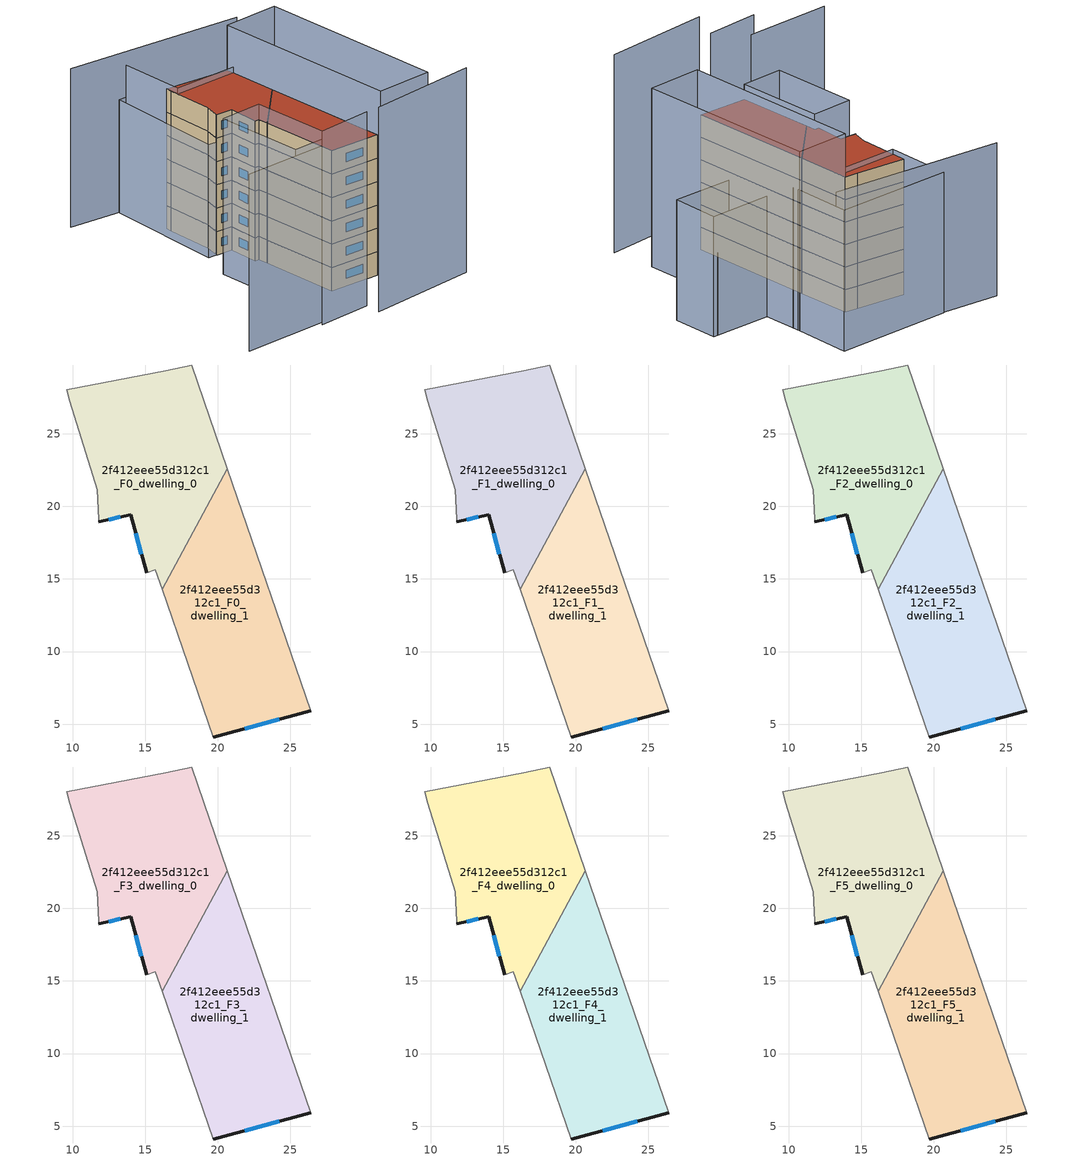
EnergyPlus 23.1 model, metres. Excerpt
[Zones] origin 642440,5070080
2f412eee55d312c1_F0_dwelling_0
 floor ground (EU_floor_Construction): 18.21,29.73 20.66,22.59 16.17,14.28 15.7,15.62 15.1,15.42 14,19.42 11.8,18.92 11.8,19.12 11.7,21.13 9.8,27.23 9.6,28.03 16.4,29.33 z0
 wall outside (EU_wall_Construction): 11.8,18.92 14,19.42 15.1,15.42 z0:3
 wall adiabatic (EU_wall_Construction): 20.66,22.59 18.21,29.73 16.4,29.33 9.6,28.03 9.8,27.23 11.7,21.13 11.8,19.12 11.8,18.92 / 15.1,15.42 15.7,15.62 16.17,14.28 z0:3
 wall to 2f412eee55d312c1_F0_dwelling_1 (EU_wall_Construction): 16.17,14.28 20.66,22.59 z0:3
 window (EU_Window_Construction): 12.51,19.09 13.29,19.26 / 14.35,18.13 14.74,16.71 z0.97:2.03
2f412eee55d312c1_F0_dwelling_1
 floor ground (EU_floor_Construction): 20.66,22.59 26.41,5.91 19.7,4.11 16.17,14.28 z0
 wall outside (EU_wall_Construction): 19.7,4.11 26.41,5.91 z0:3
 wall adiabatic (EU_wall_Construction): 26.41,5.91 20.66,22.59 / 16.17,14.28 19.7,4.11 z0:3
 window (EU_Window_Construction): 21.86,4.69 24.24,5.33 z0.97:2.03
2f412eee55d312c1_F1_dwelling_0
 floor to 2f412eee55d312c1_F0_dwelling_0 (EU_floor_Construction): 18.21,29.73 20.66,22.59 16.17,14.28 15.7,15.62 15.1,15.42 14,19.42 11.8,18.92 11.8,19.12 11.7,21.13 9.8,27.23 9.6,28.03 16.4,29.33 z3
 wall outside (EU_wall_Construction): 11.8,18.92 14,19.42 15.1,15.42 z3:6
 wall adiabatic (EU_wall_Construction): 20.66,22.59 18.21,29.73 16.4,29.33 9.6,28.03 9.8,27.23 11.7,21.13 11.8,19.12 11.8,18.92 / 15.1,15.42 15.7,15.62 16.17,14.28 z3:6
 wall to 2f412eee55d312c1_F1_dwelling_1 (EU_wall_Construction): 16.17,14.28 20.66,22.59 z3:6
 window (EU_Window_Construction): 12.51,19.09 13.29,19.26 / 14.35,18.13 14.74,16.71 z3.97:5.03
2f412eee55d312c1_F1_dwelling_1
 floor to 2f412eee55d312c1_F0_dwelling_1 (EU_floor_Construction): 20.66,22.59 26.4,5.91 19.7,4.11 16.17,14.28 z3
 wall outside (EU_wall_Construction): 19.7,4.11 26.41,5.91 z3:6
 wall adiabatic (EU_wall_Construction): 26.41,5.91 20.66,22.59 / 16.17,14.28 19.7,4.11 z3:6
 window (EU_Window_Construction): 21.86,4.69 24.24,5.33 z3.97:5.03
2f412eee55d312c1_F2_dwelling_0
 floor to 2f412eee55d312c1_F1_dwelling_0 (EU_floor_Construction): 18.21,29.73 20.66,22.59 16.17,14.28 15.7,15.62 15.1,15.42 14,19.42 11.8,18.92 11.8,19.12 11.7,21.13 9.8,27.23 9.6,28.03 16.4,29.33 z6
 wall outside (EU_wall_Construction): 11.8,18.92 14,19.42 15.1,15.42 z6:9
 wall adiabatic (EU_wall_Construction): 20.66,22.59 18.21,29.73 16.4,29.33 9.6,28.03 9.8,27.23 11.7,21.13 11.8,19.12 11.8,18.92 / 15.1,15.42 15.7,15.62 16.17,14.28 z6:9
 wall to 2f412eee55d312c1_F2_dwelling_1 (EU_wall_Construction): 16.17,14.28 20.66,22.59 z6:9
 window (EU_Window_Construction): 12.51,19.09 13.29,19.26 / 14.35,18.13 14.74,16.71 z6.97:8.03
2f412eee55d312c1_F2_dwelling_1
 floor to 2f412eee55d312c1_F1_dwelling_1 (EU_floor_Construction): 20.66,22.59 26.4,5.91 19.7,4.11 16.17,14.28 z6
 wall outside (EU_wall_Construction): 19.7,4.11 26.41,5.91 z6:9
 wall adiabatic (EU_wall_Construction): 26.41,5.91 20.66,22.59 / 16.17,14.28 19.7,4.11 z6:9
 window (EU_Window_Construction): 21.86,4.69 24.24,5.33 z6.97:8.03
2f412eee55d312c1_F3_dwelling_0
 floor to 2f412eee55d312c1_F2_dwelling_0 (EU_floor_Construction): 18.21,29.73 20.66,22.59 16.17,14.28 15.7,15.62 15.1,15.42 14,19.42 11.8,18.92 11.8,19.12 11.7,21.13 9.8,27.23 9.6,28.03 16.4,29.33 z9
 wall outside (EU_wall_Construction): 11.8,18.92 14,19.42 15.1,15.42 z9:12
 wall adiabatic (EU_wall_Construction): 20.66,22.59 18.21,29.73 16.4,29.33 9.6,28.03 9.8,27.23 11.7,21.13 11.8,19.12 11.8,18.92 / 15.1,15.42 15.7,15.62 16.17,14.28 z9:12
 wall to 2f412eee55d312c1_F3_dwelling_1 (EU_wall_Construction): 16.17,14.28 20.66,22.59 z9:12
 window (EU_Window_Construction): 12.51,19.09 13.29,19.26 / 14.35,18.13 14.74,16.71 z9.97:11.03
2f412eee55d312c1_F3_dwelling_1
 floor to 2f412eee55d312c1_F2_dwelling_1 (EU_floor_Construction): 20.66,22.59 26.4,5.91 19.7,4.11 16.17,14.28 z9
 wall outside (EU_wall_Construction): 19.7,4.11 26.41,5.91 z9:12
 wall adiabatic (EU_wall_Construction): 26.41,5.91 20.66,22.59 / 16.17,14.28 19.7,4.11 z9:12
 window (EU_Window_Construction): 21.86,4.69 24.24,5.33 z9.97:11.03
2f412eee55d312c1_F4_dwelling_0
 floor to 2f412eee55d312c1_F3_dwelling_0 (EU_floor_Construction): 18.21,29.73 20.66,22.59 16.17,14.28 15.7,15.62 15.1,15.42 14,19.42 11.8,18.92 11.8,19.12 11.7,21.13 9.8,27.23 9.6,28.03 16.4,29.33 z12
 wall outside (EU_wall_Construction): 11.8,18.92 14,19.42 15.1,15.42 z12:15
 wall adiabatic (EU_wall_Construction): 20.66,22.59 18.21,29.73 16.4,29.33 9.6,28.03 9.8,27.23 11.7,21.13 11.8,19.12 11.8,18.92 / 15.1,15.42 15.7,15.62 16.17,14.28 z12:15
 wall to 2f412eee55d312c1_F4_dwelling_1 (EU_wall_Construction): 16.17,14.28 20.66,22.59 z12:15
 window (EU_Window_Construction): 12.51,19.09 13.29,19.26 / 14.35,18.13 14.74,16.71 z12.97:14.03
2f412eee55d312c1_F4_dwelling_1
 floor to 2f412eee55d312c1_F3_dwelling_1 (EU_floor_Construction): 20.66,22.59 26.4,5.91 19.7,4.11 16.17,14.28 z12
 wall outside (EU_wall_Construction): 19.7,4.11 26.41,5.91 z12:15
 wall adiabatic (EU_wall_Construction): 26.41,5.91 20.66,22.59 / 16.17,14.28 19.7,4.11 z12:15
 window (EU_Window_Construction): 21.86,4.69 24.24,5.33 z12.97:14.03
2f412eee55d312c1_F5_dwelling_0
 floor to 2f412eee55d312c1_F4_dwelling_0 (EU_floor_Construction): 18.21,29.73 20.66,22.59 16.17,14.28 15.7,15.62 15.1,15.42 14,19.42 11.8,18.92 11.8,19.12 11.7,21.13 9.8,27.23 9.6,28.03 16.4,29.33 z15
 wall outside (EU_wall_Construction): 11.8,18.92 14,19.42 15.1,15.42 z15:18
 wall adiabatic (EU_wall_Construction): 20.66,22.59 18.21,29.73 16.4,29.33 9.6,28.03 9.8,27.23 11.7,21.13 11.8,19.12 11.8,18.92 / 15.1,15.42 15.7,15.62 16.17,14.28 z15:18
 wall to 2f412eee55d312c1_F5_dwelling_1 (EU_wall_Construction): 16.17,14.28 20.66,22.59 z15:18
 window (EU_Window_Construction): 12.51,19.09 13.29,19.26 / 14.35,18.13 14.74,16.71 z15.97:17.03
 roof outside (EU_roof_Construction): 16.17,14.28 20.66,22.59 18.21,29.73 16.4,29.33 9.6,28.03 9.8,27.23 11.7,21.13 11.8,19.12 11.8,18.92 14,19.42 15.1,15.42 15.7,15.62 z18
2f412eee55d312c1_F5_dwelling_1
 floor to 2f412eee55d312c1_F4_dwelling_1 (EU_floor_Construction): 20.66,22.59 26.4,5.91 19.7,4.11 16.17,14.28 z15
 wall outside (EU_wall_Construction): 19.7,4.11 26.41,5.91 z15:18
 wall adiabatic (EU_wall_Construction): 26.41,5.91 20.66,22.59 / 16.17,14.28 19.7,4.11 z15:18
 window (EU_Window_Construction): 21.86,4.69 24.24,5.33 z15.97:17.03
 roof outside (EU_roof_Construction): 26.41,5.91 20.66,22.59 16.17,14.28 19.7,4.11 z18
shading: 14.69,-3.99 21.69,-1.31 z0:24.9; 3.89,-6.99 15.41,-3.19 z0:22.7; 22.2,-3.49 36.16,2.19 z0:26.3; 15.7,15.63 19.7,4.11 / 19.7,4.11 14.19,2.2 / 14.19,2.2 10.19,13.72 / 10.19,13.72 15.7,15.63 z0:20; 26.58,5.4 18.21,29.73 / 18.21,29.73 25.45,32.23 / 25.45,32.23 33.83,7.89 / 33.83,7.89 26.58,5.4 z0:23.8; 27.31,26.83 35.65,29.42 / 35.65,29.42 37.62,23.12 / 37.62,23.12 29.27,20.52 / 29.27,20.52 27.31,26.83 z0:16; 10.6,18.61 6.49,34.48 / 6.49,34.48 8.13,34.9 / 8.13,34.9 12.24,19.04 / 12.24,19.04 10.6,18.61 z0:14.5; 32.76,7.57 29.21,21.02 z0:18.6; 7.44,34.82 23.06,39.78 / 23.06,39.78 25.81,31.13 / 25.81,31.13 10.19,26.17 / 10.19,26.17 7.44,34.82 z0:18.7; 35.02,29.23 27.17,26.65 z0:11.1; 23.28,37.94 -0.39,33.13 z0:20.4
[Building]
EU S2 Campaign: North Axis=0; Terrain=City; Solar Distribution=FullExterior
[Site:Location]
Lyon-Bron: Latitude=45.75; Longitude=5; Time Zone=1; Elevation=198
[SizingPeriod:WeatherFileDays]
AnnualSizingPeriod: Begin Month=1; Begin Day of Month=1; End Month=12; End Day of Month=31; Day of Week for Start Day=Monday; Use Weather File Daylight Saving Period=No; Use Weather File Rain and Snow Indicators=No
[MATERIAL]
EU_InternalMass_Material: Roughness=MediumRough; Thickness=0.1; Conductivity=1; Density=1800; Specific Heat=900; Thermal Absorptance=0.9; Solar Absorptance=0.7; Visible Absorptance=0.7
[MATERIAL:NOMASS] Roughness=MediumRough; Thermal Absorptance=0.9; Solar Absorptance=0.7; Visible Absorptance=0.7
Name | Thermal Resistance
EU_wall_NoMass | 1.1366
EU_roof_NoMass | 1.37278
EU_floor_NoMass | 1.85445
[WINDOWMATERIAL:SIMPLEGLAZINGSYSTEM]
EU_Window_SimpleGlazing: UFactor=2.60161; Solar Heat Gain Coefficient=0.76; Visible Transmittance=0.76
[CONSTRUCTION]
EU_wall_Construction: EU_wall_NoMass
EU_roof_Construction: EU_roof_NoMass
EU_floor_Construction: EU_floor_NoMass
EU_Window_Construction: EU_Window_SimpleGlazing
EU_InternalMass_Construction: EU_InternalMass_Material
[ZONE] Type=1; Multiplier=1; Ceiling Height=autocalculate; Floor Area=autocalculate; Part of Total Floor Area=Yes
Name | Volume
2f412eee55d312c1_F0_dwelling_0; 2f412eee55d312c1_F1_dwelling_0; 2f412eee55d312c1_F2_dwelling_0; 2f412eee55d312c1_F3_dwelling_0; 2f412eee55d312c1_F4_dwelling_0; 2f412eee55d312c1_F5_dwelling_0 | 295.925
2f412eee55d312c1_F0_dwelling_1 | 295.956
2f412eee55d312c1_F1_dwelling_1; 2f412eee55d312c1_F2_dwelling_1; 2f412eee55d312c1_F3_dwelling_1; 2f412eee55d312c1_F4_dwelling_1; 2f412eee55d312c1_F5_dwelling_1 | 295.955
[INTERNALMASS] Construction=EU_InternalMass_Construction
Name | Zone or ZoneList | Surface Area
2f412eee55d312c1_F0_dwelling_0_EU_InternalMass | 2f412eee55d312c1_F0_dwelling_0 | 98.6419
2f412eee55d312c1_F0_dwelling_1_EU_InternalMass | 2f412eee55d312c1_F0_dwelling_1 | 98.652
2f412eee55d312c1_F1_dwelling_0_EU_InternalMass | 2f412eee55d312c1_F1_dwelling_0 | 98.6419
2f412eee55d312c1_F1_dwelling_1_EU_InternalMass | 2f412eee55d312c1_F1_dwelling_1 | 98.652
2f412eee55d312c1_F2_dwelling_0_EU_InternalMass | 2f412eee55d312c1_F2_dwelling_0 | 98.6419
2f412eee55d312c1_F2_dwelling_1_EU_InternalMass | 2f412eee55d312c1_F2_dwelling_1 | 98.652
2f412eee55d312c1_F3_dwelling_0_EU_InternalMass | 2f412eee55d312c1_F3_dwelling_0 | 98.6419
2f412eee55d312c1_F3_dwelling_1_EU_InternalMass | 2f412eee55d312c1_F3_dwelling_1 | 98.652
2f412eee55d312c1_F4_dwelling_0_EU_InternalMass | 2f412eee55d312c1_F4_dwelling_0 | 98.6419
2f412eee55d312c1_F4_dwelling_1_EU_InternalMass | 2f412eee55d312c1_F4_dwelling_1 | 98.652
2f412eee55d312c1_F5_dwelling_0_EU_InternalMass | 2f412eee55d312c1_F5_dwelling_0 | 98.6419
2f412eee55d312c1_F5_dwelling_1_EU_InternalMass | 2f412eee55d312c1_F5_dwelling_1 | 98.652
[OTHEREQUIPMENT] Fuel Type=Electricity; Design Level Calculation Method=Watts/Area; Power per Zone Floor Area=1; Fraction Latent=0; Fraction Radiant=0; Fraction Lost=0; Carbon Dioxide Generation Rate=0; EndUse Subcategory=EU_Step8_InternalGains
Name | Zone or ZoneList or Space or SpaceList | Schedule
EU_Step8_InternalGain_2f412eee55d312c1_F0_dwelling_0_f000 | 2f412eee55d312c1_F0_dwelling_0 | EU_Step8_GainSchedule_2f412eee55d312c1_F0_dwelling_0_f000
EU_Step8_InternalGain_2f412eee55d312c1_F0_dwelling_1_f000 | 2f412eee55d312c1_F0_dwelling_1 | EU_Step8_GainSchedule_2f412eee55d312c1_F0_dwelling_1_f000
EU_Step8_InternalGain_2f412eee55d312c1_F1_dwelling_0_f000 | 2f412eee55d312c1_F1_dwelling_0 | EU_Step8_GainSchedule_2f412eee55d312c1_F1_dwelling_0_f000
EU_Step8_InternalGain_2f412eee55d312c1_F1_dwelling_1_f000 | 2f412eee55d312c1_F1_dwelling_1 | EU_Step8_GainSchedule_2f412eee55d312c1_F1_dwelling_1_f000
EU_Step8_InternalGain_2f412eee55d312c1_F2_dwelling_0_f000 | 2f412eee55d312c1_F2_dwelling_0 | EU_Step8_GainSchedule_2f412eee55d312c1_F2_dwelling_0_f000
EU_Step8_InternalGain_2f412eee55d312c1_F2_dwelling_1_f000 | 2f412eee55d312c1_F2_dwelling_1 | EU_Step8_GainSchedule_2f412eee55d312c1_F2_dwelling_1_f000
EU_Step8_InternalGain_2f412eee55d312c1_F3_dwelling_0_f000 | 2f412eee55d312c1_F3_dwelling_0 | EU_Step8_GainSchedule_2f412eee55d312c1_F3_dwelling_0_f000
EU_Step8_InternalGain_2f412eee55d312c1_F3_dwelling_1_f000 | 2f412eee55d312c1_F3_dwelling_1 | EU_Step8_GainSchedule_2f412eee55d312c1_F3_dwelling_1_f000
EU_Step8_InternalGain_2f412eee55d312c1_F4_dwelling_0_f000 | 2f412eee55d312c1_F4_dwelling_0 | EU_Step8_GainSchedule_2f412eee55d312c1_F4_dwelling_0_f000
EU_Step8_InternalGain_2f412eee55d312c1_F4_dwelling_1_f000 | 2f412eee55d312c1_F4_dwelling_1 | EU_Step8_GainSchedule_2f412eee55d312c1_F4_dwelling_1_f000
EU_Step8_InternalGain_2f412eee55d312c1_F5_dwelling_0_f000 | 2f412eee55d312c1_F5_dwelling_0 | EU_Step8_GainSchedule_2f412eee55d312c1_F5_dwelling_0_f000
EU_Step8_InternalGain_2f412eee55d312c1_F5_dwelling_1_f000 | 2f412eee55d312c1_F5_dwelling_1 | EU_Step8_GainSchedule_2f412eee55d312c1_F5_dwelling_1_f000
[ZONEVENTILATION:DESIGNFLOWRATE] Schedule=EU_AlwaysOn; Design Flow Rate Calculation Method=AirChanges/Hour; Air Changes per Hour=0.473019; Ventilation Type=Natural; Fan Pressure Rise=0; Fan Total Efficiency=1; Constant Term Coefficient=1; Temperature Term Coefficient=0; Velocity Term Coefficient=0; Velocity Squared Term Coefficient=0; Minimum Indoor Temperature=-100; Maximum Indoor Temperature=100; Delta Temperature=-100; Minimum Outdoor Temperature=-100; Maximum Outdoor Temperature=100; Maximum Wind Speed=40
Name | Zone or ZoneList or Space or SpaceList
EU_ConstantAir_2f412eee55d312c1_F0_dwelling_0 | 2f412eee55d312c1_F0_dwelling_0
EU_ConstantAir_2f412eee55d312c1_F0_dwelling_1 | 2f412eee55d312c1_F0_dwelling_1
EU_ConstantAir_2f412eee55d312c1_F1_dwelling_0 | 2f412eee55d312c1_F1_dwelling_0
EU_ConstantAir_2f412eee55d312c1_F1_dwelling_1 | 2f412eee55d312c1_F1_dwelling_1
EU_ConstantAir_2f412eee55d312c1_F2_dwelling_0 | 2f412eee55d312c1_F2_dwelling_0
EU_ConstantAir_2f412eee55d312c1_F2_dwelling_1 | 2f412eee55d312c1_F2_dwelling_1
EU_ConstantAir_2f412eee55d312c1_F3_dwelling_0 | 2f412eee55d312c1_F3_dwelling_0
EU_ConstantAir_2f412eee55d312c1_F3_dwelling_1 | 2f412eee55d312c1_F3_dwelling_1
EU_ConstantAir_2f412eee55d312c1_F4_dwelling_0 | 2f412eee55d312c1_F4_dwelling_0
EU_ConstantAir_2f412eee55d312c1_F4_dwelling_1 | 2f412eee55d312c1_F4_dwelling_1
EU_ConstantAir_2f412eee55d312c1_F5_dwelling_0 | 2f412eee55d312c1_F5_dwelling_0
EU_ConstantAir_2f412eee55d312c1_F5_dwelling_1 | 2f412eee55d312c1_F5_dwelling_1
[HVACTEMPLATE:THERMOSTAT] Constant Heating Setpoint=20; Constant Cooling Setpoint=50
EU_HeatOnly_2f412eee55d312c1_F0_dwelling_0; EU_HeatOnly_2f412eee55d312c1_F0_dwelling_1; EU_HeatOnly_2f412eee55d312c1_F1_dwelling_0; EU_HeatOnly_2f412eee55d312c1_F1_dwelling_1; EU_HeatOnly_2f412eee55d312c1_F2_dwelling_0; EU_HeatOnly_2f412eee55d312c1_F2_dwelling_1; EU_HeatOnly_2f412eee55d312c1_F3_dwelling_0; EU_HeatOnly_2f412eee55d312c1_F3_dwelling_1; EU_HeatOnly_2f412eee55d312c1_F4_dwelling_0; EU_HeatOnly_2f412eee55d312c1_F4_dwelling_1; EU_HeatOnly_2f412eee55d312c1_F5_dwelling_0; EU_HeatOnly_2f412eee55d312c1_F5_dwelling_1
[HVACTEMPLATE:ZONE:IDEALLOADSAIRSYSTEM] System Availability Schedule=EU_AlwaysOn; Maximum Heating Supply Air Temperature=50; Minimum Cooling Supply Air Temperature=13; Maximum Heating Supply Air Humidity Ratio=0.0156; Minimum Cooling Supply Air Humidity Ratio=0.0077; Heating Limit=NoLimit; Cooling Limit=NoLimit; Heating Availability Schedule=EU_AlwaysOn; Cooling Availability Schedule=EU_CoolingOff; Dehumidification Control Type=ConstantSensibleHeatRatio; Cooling Sensible Heat Ratio=0.7; Dehumidification Setpoint=60; Humidification Control Type=None; Humidification Setpoint=30; Outdoor Air Method=None; Outdoor Air Flow Rate per Person=0.00944; Outdoor Air Flow Rate per Zone Floor Area=0; Outdoor Air Flow Rate per Zone=0; Demand Controlled Ventilation Type=None; Outdoor Air Economizer Type=NoEconomizer; Heat Recovery Type=None; Sensible Heat Recovery Effectiveness=0.7; Latent Heat Recovery Effectiveness=0.65
Name | Template Thermostat
2f412eee55d312c1_F0_dwelling_0 | EU_HeatOnly_2f412eee55d312c1_F0_dwelling_0
2f412eee55d312c1_F0_dwelling_1 | EU_HeatOnly_2f412eee55d312c1_F0_dwelling_1
2f412eee55d312c1_F1_dwelling_0 | EU_HeatOnly_2f412eee55d312c1_F1_dwelling_0
2f412eee55d312c1_F1_dwelling_1 | EU_HeatOnly_2f412eee55d312c1_F1_dwelling_1
2f412eee55d312c1_F2_dwelling_0 | EU_HeatOnly_2f412eee55d312c1_F2_dwelling_0
2f412eee55d312c1_F2_dwelling_1 | EU_HeatOnly_2f412eee55d312c1_F2_dwelling_1
2f412eee55d312c1_F3_dwelling_0 | EU_HeatOnly_2f412eee55d312c1_F3_dwelling_0
2f412eee55d312c1_F3_dwelling_1 | EU_HeatOnly_2f412eee55d312c1_F3_dwelling_1
2f412eee55d312c1_F4_dwelling_0 | EU_HeatOnly_2f412eee55d312c1_F4_dwelling_0
2f412eee55d312c1_F4_dwelling_1 | EU_HeatOnly_2f412eee55d312c1_F4_dwelling_1
2f412eee55d312c1_F5_dwelling_0 | EU_HeatOnly_2f412eee55d312c1_F5_dwelling_0
2f412eee55d312c1_F5_dwelling_1 | EU_HeatOnly_2f412eee55d312c1_F5_dwelling_1
[SIZING:ZONE] Zone Cooling Design Supply Air Temperature Input Method=SupplyAirTemperature; Zone Cooling Design Supply Air Temperature=13; Zone Heating Design Supply Air Temperature Input Method=SupplyAirTemperature; Zone Heating Design Supply Air Temperature=50; Zone Cooling Design Supply Air Humidity Ratio=0.008; Zone Heating Design Supply Air Humidity Ratio=0.008; Cooling Design Air Flow Method=DesignDay; Cooling Design Air Flow Rate=0; Cooling Minimum Air Flow per Zone Floor Area=0.000762; Cooling Minimum Air Flow=0; Cooling Minimum Air Flow Fraction=0.2; Heating Design Air Flow Method=DesignDay; Heating Design Air Flow Rate=0; Heating Maximum Air Flow per Zone Floor Area=0.002032; Heating Maximum Air Flow=0.141576; Heating Maximum Air Flow Fraction=0.3; Account for Dedicated Outdoor Air System=No; Dedicated Outdoor Air System Control Strategy=NeutralSupplyAir; Dedicated Outdoor Air Low Setpoint Temperature for Design=autosize; Dedicated Outdoor Air High Setpoint Temperature for Design=autosize; Zone Load Sizing Method=Sensible Load Only No Latent Load; Zone Latent Cooling Design Supply Air Humidity Ratio Input Method=HumidityRatioDifference; Zone Cooling Design Supply Air Humidity Ratio Difference=0.005; Zone Latent Heating Design Supply Air Humidity Ratio Input Method=HumidityRatioDifference; Zone Humidification Design Supply Air Humidity Ratio Difference=0.005
2f412eee55d312c1_F0_dwelling_0; 2f412eee55d312c1_F0_dwelling_1; 2f412eee55d312c1_F1_dwelling_0; 2f412eee55d312c1_F1_dwelling_1; 2f412eee55d312c1_F2_dwelling_0; 2f412eee55d312c1_F2_dwelling_1; 2f412eee55d312c1_F3_dwelling_0; 2f412eee55d312c1_F3_dwelling_1; 2f412eee55d312c1_F4_dwelling_0; 2f412eee55d312c1_F4_dwelling_1; 2f412eee55d312c1_F5_dwelling_0; 2f412eee55d312c1_F5_dwelling_1
[SCHEDULE:CONSTANT]
Name | Hourly Value
EU_AlwaysOn | 1
EU_CoolingOff | 0
[SCHEDULE:FILE] Column Number=1; Rows to Skip at Top=0; Number of Hours of Data=8760; Column Separator=Comma; Interpolate to Timestep=No; Minutes per Item=60; Adjust Schedule for Daylight Savings=Yes
Name | File
EU_Step8_GainSchedule_2f412eee55d312c1_F0_dwelling_0_f000 | ../../schedules/2f412eee55d312c1/2f412eee55d312c1_F0_dwelling_0_f000_gain.csv
EU_Step8_GainSchedule_2f412eee55d312c1_F0_dwelling_1_f000 | ../../schedules/2f412eee55d312c1/2f412eee55d312c1_F0_dwelling_1_f000_gain.csv
EU_Step8_GainSchedule_2f412eee55d312c1_F1_dwelling_0_f000 | ../../schedules/2f412eee55d312c1/2f412eee55d312c1_F1_dwelling_0_f000_gain.csv
EU_Step8_GainSchedule_2f412eee55d312c1_F1_dwelling_1_f000 | ../../schedules/2f412eee55d312c1/2f412eee55d312c1_F1_dwelling_1_f000_gain.csv
EU_Step8_GainSchedule_2f412eee55d312c1_F2_dwelling_0_f000 | ../../schedules/2f412eee55d312c1/2f412eee55d312c1_F2_dwelling_0_f000_gain.csv
EU_Step8_GainSchedule_2f412eee55d312c1_F2_dwelling_1_f000 | ../../schedules/2f412eee55d312c1/2f412eee55d312c1_F2_dwelling_1_f000_gain.csv
EU_Step8_GainSchedule_2f412eee55d312c1_F3_dwelling_0_f000 | ../../schedules/2f412eee55d312c1/2f412eee55d312c1_F3_dwelling_0_f000_gain.csv
EU_Step8_GainSchedule_2f412eee55d312c1_F3_dwelling_1_f000 | ../../schedules/2f412eee55d312c1/2f412eee55d312c1_F3_dwelling_1_f000_gain.csv
EU_Step8_GainSchedule_2f412eee55d312c1_F4_dwelling_0_f000 | ../../schedules/2f412eee55d312c1/2f412eee55d312c1_F4_dwelling_0_f000_gain.csv
EU_Step8_GainSchedule_2f412eee55d312c1_F4_dwelling_1_f000 | ../../schedules/2f412eee55d312c1/2f412eee55d312c1_F4_dwelling_1_f000_gain.csv
EU_Step8_GainSchedule_2f412eee55d312c1_F5_dwelling_0_f000 | ../../schedules/2f412eee55d312c1/2f412eee55d312c1_F5_dwelling_0_f000_gain.csv
EU_Step8_GainSchedule_2f412eee55d312c1_F5_dwelling_1_f000 | ../../schedules/2f412eee55d312c1/2f412eee55d312c1_F5_dwelling_1_f000_gain.csv
